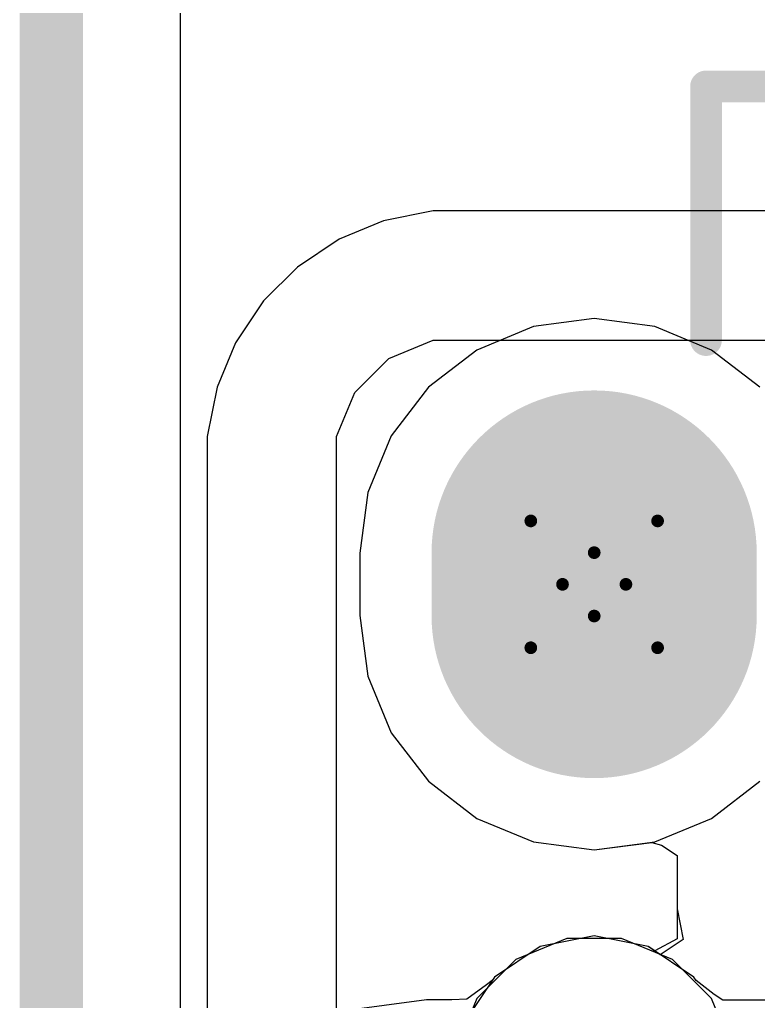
# Model space of a CAD drawing. Header units: inches. Extents: x 0 to 198, y 0 to 199.
# Drawn here: x -0.005 to 0.1115, y 1.4357 to 1.5906 of the extents above; entities that cross this region are included whole.
import ezdxf

# ---------------------------------------------------------------- set-up
doc = ezdxf.new("R2010")
doc.units = ezdxf.units.IN
doc.header["$MEASUREMENT"] = 0
for name, color, linetype in [('Board Outline', 216, 'Continuous'), ('Bottom Layer', 5, 'Continuous'), ('Bottom Solder', 6, 'Continuous'), ('Drill Drawing', 1, 'Continuous'), ('Layer 1', 16, 'Continuous'), ('Layer 2', 76, 'Continuous'), ('Multi-Layer', 9, 'Continuous'), ('Pad Holes', 156, 'Continuous'), ('Top Layer', 1, 'Continuous'), ('Top Overlay', 2, 'Continuous'), ('Top Solder', 216, 'Continuous')]:
    doc.layers.add(name, color=color, linetype=linetype)

# ---------------------------------------------------------------- blocks, each defined once
blk = doc.blocks.new('U263_163N_4BQC65_235')
at = {"layer": 'Bottom Layer'}
h = blk.add_hatch(color=5, dxfattribs=at)
edge = h.paths.add_edge_path()
edge.add_arc((0.08957, 0.08465), 0.02165, 90, 270)
edge.add_line((0.08957, 0.06299), (0.09941, 0.06299))
edge.add_arc((0.09941, 0.08465), 0.02165, 270, 450)
edge.add_line((0.09941, 0.1063), (0.08957, 0.1063))
at = {"layer": 'Bottom Solder'}
h = blk.add_hatch(color=6, dxfattribs=at)
edge = h.paths.add_edge_path()
edge.add_arc((0.08957, 0.08465), 0.02565, 90, 270)
edge.add_line((0.08957, 0.05899), (0.09941, 0.05899))
edge.add_arc((0.09941, 0.08465), 0.02565, 270, 450)
edge.add_line((0.09941, 0.1103), (0.08957, 0.1103))
at = {"layer": 'Layer 1'}
h = blk.add_hatch(color=16, dxfattribs=at)
edge = h.paths.add_edge_path()
edge.add_arc((0.08957, 0.08465), 0.02165, 90, 270)
edge.add_line((0.08957, 0.06299), (0.09941, 0.06299))
edge.add_arc((0.09941, 0.08465), 0.02165, 270, 450)
edge.add_line((0.09941, 0.1063), (0.08957, 0.1063))
at = {"layer": 'Layer 2'}
h = blk.add_hatch(color=76, dxfattribs=at)
edge = h.paths.add_edge_path()
edge.add_arc((0.08957, 0.08465), 0.02165, 90, 270)
edge.add_line((0.08957, 0.06299), (0.09941, 0.06299))
edge.add_arc((0.09941, 0.08465), 0.02165, 270, 450)
edge.add_line((0.09941, 0.1063), (0.08957, 0.1063))
at = {"layer": 'Multi-Layer'}
h = blk.add_hatch(color=9, dxfattribs=at)
edge = h.paths.add_edge_path()
edge.add_arc((0.08957, 0.08465), 0.02165, 90, 270)
edge.add_line((0.08957, 0.06299), (0.09941, 0.06299))
edge.add_arc((0.09941, 0.08465), 0.02165, 270, 450)
edge.add_line((0.09941, 0.1063), (0.08957, 0.1063))
at = {"layer": 'Pad Holes'}
h = blk.add_hatch(color=7, dxfattribs=at)
edge = h.paths.add_edge_path()
edge.add_arc((0.08957, 0.08465), 0.01181, 90, 270)
edge.add_line((0.08957, 0.07284), (0.09941, 0.07284))
edge.add_arc((0.09941, 0.08465), 0.01181, 270, 450)
edge.add_line((0.09941, 0.09646), (0.08957, 0.09646))
at = {"layer": 'Top Layer'}
h = blk.add_hatch(color=1, dxfattribs=at)
edge = h.paths.add_edge_path()
edge.add_arc((0.08957, 0.08465), 0.02165, 90, 270)
edge.add_line((0.08957, 0.06299), (0.09941, 0.06299))
edge.add_arc((0.09941, 0.08465), 0.02165, 270, 450)
edge.add_line((0.09941, 0.1063), (0.08957, 0.1063))
at = {"layer": 'Top Solder'}
h = blk.add_hatch(color=216, dxfattribs=at)
edge = h.paths.add_edge_path()
edge.add_arc((0.08957, 0.08465), 0.02565, 90, 270)
edge.add_line((0.08957, 0.05899), (0.09941, 0.05899))
edge.add_arc((0.09941, 0.08465), 0.02565, 270, 450)
edge.add_line((0.09941, 0.1103), (0.08957, 0.1103))
at = {"layer": 'Top Overlay'}
for points in [[(0.133, 0.067, 0.005, 0.005, 0), (0.173, 0.067, 0.005, 0.005, 0)], [(0.173, 0.067, 0.005, 0.005, 0), (0.173, -0.067, 0.005, 0.005, 0)]]:
    blk.add_lwpolyline(points, format="xyseb", dxfattribs=at)
for points in [[(0.13175, 0.067, 0.0025, 0.0025, 1), (0.13425, 0.067, 0.0025, 0.0025, 1)], [(0.17175, 0.067, 0.0025, 0.0025, 1), (0.17425, 0.067, 0.0025, 0.0025, 1)], [(0.17175, 0.067, 0.0025, 0.0025, 1), (0.17425, 0.067, 0.0025, 0.0025, 1)]]:
    blk.add_lwpolyline(points, format="xyseb", close=True, dxfattribs=at)

msp = doc.modelspace()

# ---------------------------------------------------------------- linework, layer by layer
at = {"layer": 'Board Outline'}
msp.add_lwpolyline([(0, 0, 0.01, 0.01, 0), (0, 4.72441, 0.01, 0.01, 0)], format="xyseb", dxfattribs=at)
at = {"layer": 'Bottom Layer'}
for p, q in [((0.02039, 1.42412), (0.02039, 3.25292)), ((0.07607, 1.54214), (0.06715, 1.53844)), ((0.08564, 1.5434), (0.07607, 1.54214)), ((0.0952, 1.54214), (0.08564, 1.5434)), ((0.10412, 1.53844), (0.0952, 1.54214)), ((0.06715, 1.53844), (0.05949, 1.53257)), ((0.11178, 1.53257), (0.10412, 1.53844)), ((0.05949, 1.53257), (0.05362, 1.52491)), ((0.05362, 1.52491), (0.04993, 1.51599)), ((0.04993, 1.51599), (0.04867, 1.50643)), ((0.04867, 1.50643), (0.04867, 1.49658)), ((0.04867, 1.49658), (0.04993, 1.48701)), ((0.04993, 1.48701), (0.05362, 1.4781)), ((0.05362, 1.4781), (0.05949, 1.47044)), ((0.05949, 1.47044), (0.06715, 1.46457)), ((0.10412, 1.46457), (0.11178, 1.47044)), ((0.06715, 1.46457), (0.07607, 1.46087)), ((0.0952, 1.46087), (0.10412, 1.46457)), ((0.07607, 1.46087), (0.08564, 1.45961)), ((0.08564, 1.45961), (0.0952, 1.46087)), ((0.08564, 1.44607), (0.07713, 1.44437)), ((0.09415, 1.44437), (0.08564, 1.44607)), ((0.07713, 1.44437), (0.06991, 1.43955)), ((0.10136, 1.43955), (0.09415, 1.44437)), ((0.06865, 1.43832), (0.06557, 1.4361)), ((0.06955, 1.43901), (0.06865, 1.43832)), ((0.06991, 1.43955), (0.06955, 1.43901)), ((0.10172, 1.43901), (0.10136, 1.43955)), ((0.10455, 1.43684), (0.10172, 1.43901)), ((0.10595, 1.43591), (0.10455, 1.43684)), ((0.05919, 1.43596), (0.04583, 1.4342)), ((0.06318, 1.43598), (0.05919, 1.43596)), ((0.05919, 1.43596), (0.05919, 1.43596)), ((0.06557, 1.4361), (0.06318, 1.43598)), ((0.24635, 1.43591), (0.10595, 1.43591))]:
    msp.add_line(p, q, dxfattribs=at)
at = {"layer": 'Drill Drawing'}
for points in [[(0.07564, 1.5115, 0.002, 0.002, 0), (0.08564, 1.5065, 0.002, 0.002, 0)], [(0.07564, 1.5115, 0.002, 0.002, 0), (0.08064, 1.5015, 0.002, 0.002, 0)], [(0.08564, 1.5065, 0.002, 0.002, 0), (0.09564, 1.5115, 0.002, 0.002, 0)], [(0.09064, 1.5015, 0.002, 0.002, 0), (0.09564, 1.5115, 0.002, 0.002, 0)], [(0.07564, 1.4915, 0.002, 0.002, 0), (0.08064, 1.5015, 0.002, 0.002, 0)], [(0.09064, 1.5015, 0.002, 0.002, 0), (0.09564, 1.4915, 0.002, 0.002, 0)], [(0.07564, 1.4915, 0.002, 0.002, 0), (0.08564, 1.4965, 0.002, 0.002, 0)], [(0.08564, 1.4965, 0.002, 0.002, 0), (0.09564, 1.4915, 0.002, 0.002, 0)]]:
    msp.add_lwpolyline(points, format="xyseb", dxfattribs=at)
for points in [[(0.07514, 1.5115, 0.001, 0.001, 1), (0.07614, 1.5115, 0.001, 0.001, 1)], [(0.07514, 1.5115, 0.001, 0.001, 1), (0.07614, 1.5115, 0.001, 0.001, 1)], [(0.09514, 1.5115, 0.001, 0.001, 1), (0.09614, 1.5115, 0.001, 0.001, 1)], [(0.09514, 1.5115, 0.001, 0.001, 1), (0.09614, 1.5115, 0.001, 0.001, 1)], [(0.08514, 1.5065, 0.001, 0.001, 1), (0.08614, 1.5065, 0.001, 0.001, 1)], [(0.08514, 1.5065, 0.001, 0.001, 1), (0.08614, 1.5065, 0.001, 0.001, 1)], [(0.08014, 1.5015, 0.001, 0.001, 1), (0.08114, 1.5015, 0.001, 0.001, 1)], [(0.08014, 1.5015, 0.001, 0.001, 1), (0.08114, 1.5015, 0.001, 0.001, 1)], [(0.09014, 1.5015, 0.001, 0.001, 1), (0.09114, 1.5015, 0.001, 0.001, 1)], [(0.09014, 1.5015, 0.001, 0.001, 1), (0.09114, 1.5015, 0.001, 0.001, 1)], [(0.08514, 1.4965, 0.001, 0.001, 1), (0.08614, 1.4965, 0.001, 0.001, 1)], [(0.08514, 1.4965, 0.001, 0.001, 1), (0.08614, 1.4965, 0.001, 0.001, 1)], [(0.07514, 1.4915, 0.001, 0.001, 1), (0.07614, 1.4915, 0.001, 0.001, 1)], [(0.07514, 1.4915, 0.001, 0.001, 1), (0.07614, 1.4915, 0.001, 0.001, 1)], [(0.09514, 1.4915, 0.001, 0.001, 1), (0.09614, 1.4915, 0.001, 0.001, 1)], [(0.09514, 1.4915, 0.001, 0.001, 1), (0.09614, 1.4915, 0.001, 0.001, 1)]]:
    msp.add_lwpolyline(points, format="xyseb", close=True, dxfattribs=at)
at = {"layer": 'Layer 1'}
for p, q in [((0.02039, 0.33691), (0.02039, 4.38558)), ((0.06021, 1.56039), (0.0524, 1.55884)), ((0.12004, 1.56039), (0.06021, 1.56039)), ((0.0524, 1.55884), (0.04543, 1.55595)), ((0.04543, 1.55595), (0.03881, 1.55153)), ((0.04543, 1.55595), (0.04543, 1.55595)), ((0.03881, 1.55153), (0.03347, 1.54619)), ((0.03347, 1.54619), (0.02905, 1.53957)), ((0.02905, 1.53957), (0.02616, 1.5326)), ((0.05323, 1.53711), (0.06021, 1.54)), ((0.06021, 1.54), (0.12004, 1.54)), ((0.04789, 1.53177), (0.05323, 1.53711)), ((0.02616, 1.5326), (0.02461, 1.52479)), ((0.045, 1.52479), (0.04789, 1.53177)), ((0.02461, 1.52479), (0.02461, 1.52102)), ((0.045, 1.52102), (0.045, 1.52479)), ((0.02461, 1.52102), (0.02461, 1.2923)), ((0.045, 1.2923), (0.045, 1.52102)), ((0.0813, 1.44564), (0.07328, 1.44232)), ((0.08997, 1.44564), (0.0813, 1.44564)), ((0.09799, 1.44232), (0.08997, 1.44564)), ((0.07328, 1.44232), (0.06715, 1.43618)), ((0.10413, 1.43618), (0.09799, 1.44232)), ((0.06715, 1.43618), (0.06382, 1.42817)), ((0.10745, 1.42817), (0.10413, 1.43618))]:
    msp.add_line(p, q, dxfattribs=at)
at = {"layer": 'Layer 2'}
for p, q in [((0.02039, 0.33691), (0.02039, 2.38775)), ((0.07607, 1.54214), (0.06715, 1.53844)), ((0.08564, 1.5434), (0.07607, 1.54214)), ((0.0952, 1.54214), (0.08564, 1.5434)), ((0.10412, 1.53844), (0.0952, 1.54214)), ((0.06715, 1.53844), (0.05949, 1.53257)), ((0.11178, 1.53257), (0.10412, 1.53844)), ((0.05949, 1.53257), (0.05362, 1.52491)), ((0.05362, 1.52491), (0.04993, 1.51599)), ((0.04993, 1.51599), (0.04867, 1.50643)), ((0.04867, 1.50643), (0.04867, 1.49658)), ((0.04867, 1.49658), (0.04993, 1.48701)), ((0.04993, 1.48701), (0.05362, 1.4781)), ((0.05362, 1.4781), (0.05949, 1.47044)), ((0.05949, 1.47044), (0.06715, 1.46457)), ((0.06715, 1.46457), (0.07607, 1.46087)), ((0.07607, 1.46087), (0.08564, 1.45961)), ((0.08564, 1.45961), (0.09471, 1.46081)), ((0.09471, 1.46081), (0.09624, 1.46038)), ((0.09624, 1.46038), (0.09871, 1.45872)), ((0.09871, 1.45872), (0.09871, 1.44557)), ((0.08564, 1.44607), (0.07713, 1.44437)), ((0.09415, 1.44437), (0.08564, 1.44607)), ((0.09871, 1.44557), (0.09518, 1.44368)), ((0.07713, 1.44437), (0.06991, 1.43955)), ((0.09518, 1.44368), (0.09415, 1.44437)), ((0.06991, 1.43955), (0.06509, 1.43234))]:
    msp.add_line(p, q, dxfattribs=at)
at = {"layer": 'Top Layer'}
for p, q in [((0.02039, 0.33691), (0.02039, 4.38558)), ((0.07607, 1.54214), (0.06715, 1.53844)), ((0.08564, 1.5434), (0.07607, 1.54214)), ((0.0952, 1.54214), (0.08564, 1.5434)), ((0.10412, 1.53844), (0.0952, 1.54214)), ((0.06715, 1.53844), (0.05949, 1.53257)), ((0.11178, 1.53257), (0.10412, 1.53844)), ((0.05949, 1.53257), (0.05362, 1.52491)), ((0.05362, 1.52491), (0.04993, 1.51599)), ((0.04993, 1.51599), (0.04867, 1.50643)), ((0.04867, 1.50643), (0.04867, 1.49658)), ((0.04867, 1.49658), (0.04993, 1.48701)), ((0.04993, 1.48701), (0.05362, 1.4781)), ((0.05362, 1.4781), (0.05949, 1.47044)), ((0.05949, 1.47044), (0.06715, 1.46457)), ((0.06715, 1.46457), (0.07607, 1.46087)), ((0.07607, 1.46087), (0.08564, 1.45961)), ((0.08564, 1.45961), (0.09471, 1.46081)), ((0.09471, 1.46081), (0.09624, 1.46038)), ((0.09624, 1.46038), (0.09871, 1.45872)), ((0.09871, 1.45872), (0.09871, 1.45245)), ((0.09871, 1.45245), (0.09871, 1.45245)), ((0.09871, 1.45245), (0.09871, 1.45032)), ((0.09871, 1.45032), (0.09967, 1.44549)), ((0.08564, 1.44607), (0.07713, 1.44437)), ((0.09415, 1.44437), (0.08564, 1.44607)), ((0.09967, 1.44549), (0.09607, 1.44309)), ((0.07713, 1.44437), (0.06991, 1.43955)), ((0.09607, 1.44309), (0.09415, 1.44437)), ((0.06991, 1.43955), (0.06509, 1.43234))]:
    msp.add_line(p, q, dxfattribs=at)

# ---------------------------------------------------------------- block references
at = {"rotation": 90}
msp.add_blockref('U263_163N_4BQC65_235', (0.17028, 1.40702), dxfattribs=at)

doc.saveas('drawing.dxf')
